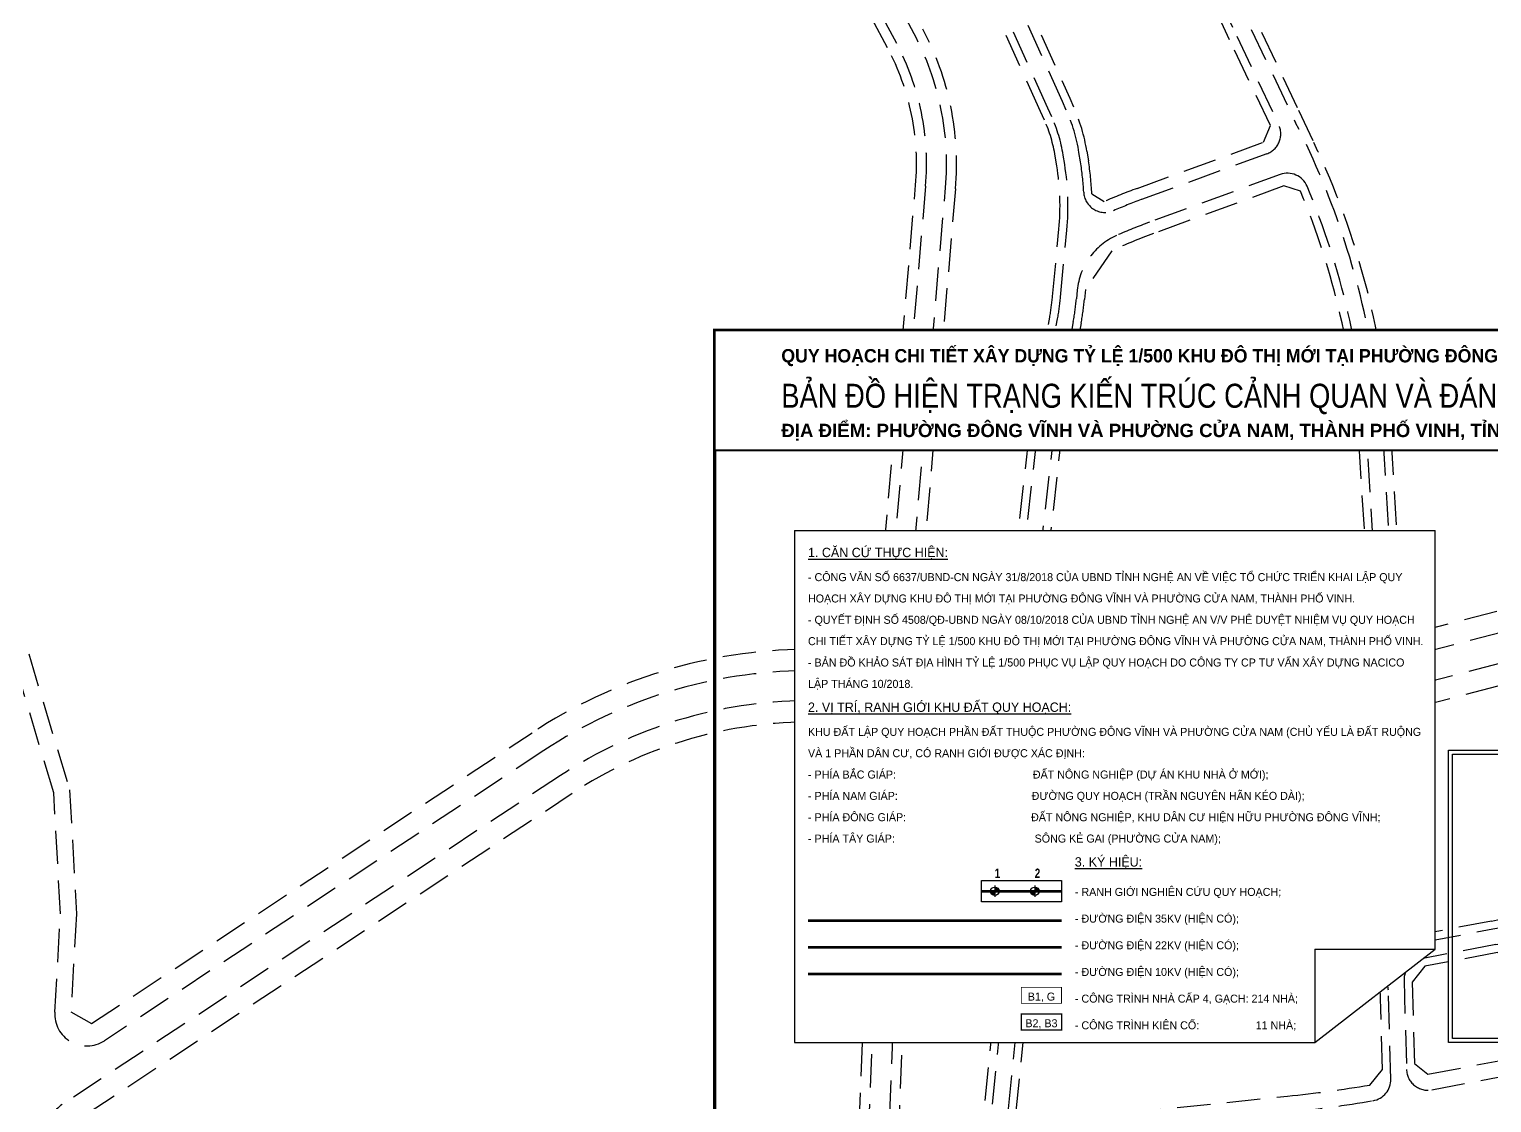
# Model space of a CAD drawing. Header units: metres. Extents: x 566631 to 571261, y 2062953 to 2068466.
# Drawn here: x 567717 to 568265, y 2066352 to 2066754 of the extents above; entities that cross this region are included whole.
import ezdxf
from ezdxf.enums import TextEntityAlignment as Align

# ---------------------------------------------------------------- set-up
doc = ezdxf.new("R2010")
doc.units = ezdxf.units.M
doc.linetypes.add('HIDDEN', pattern=[0.375, 0.25, -0.125])
for name, color, linetype in [('ct-gach', 31, 'CONTINUOUS'), ('ct-kienco', 31, 'CONTINUOUS'), ('DienHT', 1, 'CONTINUOUS'), ('ghi_chu', 7, 'CONTINUOUS'), ('Khung ban ve', 7, 'CONTINUOUS'), ('KTEN', 7, 'CONTINUOUS'), ('LogDg phu', 7, 'CONTINUOUS'), ('QH', 7, 'CONTINUOUS'), ('RANHGIOI', 2, 'HIDDEN'), ('ViaHeSphu', 32, 'CONTINUOUS')]:
    doc.layers.add(name, color=color, linetype=linetype)
doc.layers.add('t', color=7, linetype='CONTINUOUS', lineweight=25)
doc.styles.add('ARIALB', font='VHARIALB.TTF', dxfattribs={"width": 0.75})
doc.styles.add('avantH', font='VHAVAN.TTF', dxfattribs={"height": 10})
doc.styles.add('VnBlackH', font='VHBLACK.TTF')
doc.linetypes.add('DIEN10KV', pattern='A,12.7,-5.08,["10KV",Standard,S=2.54,R=0,X=-2.54,Y=-1.27],-9.08', length=26.86)
doc.linetypes.add('DIEN22KV', pattern='A,12.7,-5.08,["22KV",Standard,S=2.54,R=0,X=-2.54,Y=-1.27],-9.08', length=26.86)
doc.linetypes.add('DIEN35KV', pattern='A,12.7,-5.08,["35KV",Standard,S=2.54,R=0,X=-2.54,Y=-1.27],-9.08', length=26.86)

# ---------------------------------------------------------------- blocks, each defined once
blk = doc.blocks.new('text tieu de')
at = {"color": 5}
blk.add_wipeout([(0, 0), (572.79, 0), (572.79, -45), (0, -45)], dxfattribs=at).dxf.layer = 'KTEN'
at = {"layer": 'KTEN', "const_width": 0.75, "flags": 128}
blk.add_lwpolyline([(0, 0), (572.79, 0), (572.79, -45), (0, -45)], close=True, dxfattribs=at)
at = {"layer": 'KTEN', "linetype": 'Continuous', "ltscale": 15, "style": 'ARIALB', "width": 0.95}
blk.add_text('quy ho¹ch chi tiÕt x©y dùng tû lÖ 1/500 khu ®« thÞ míi t¹i ph\xadêng ®«ng vÜnh vµ ph\xadêng cöa nam, thµnh phè vinh, tØnh nghÖ an', height=5, rotation=360, dxfattribs=at).set_placement((25, -12))
at = {"layer": 'KTEN', "linetype": 'Continuous', "ltscale": 15, "style": 'ARIALB'}
blk.add_text('®Þa ®iÓm: ph\xadêng ®«ng vÜnh vµ ph\xadêng cöa nam, thµnh phè vinh, tØnh nghÖ an', height=5, rotation=360, dxfattribs=at).set_placement((25, -40))
at = {"layer": 'KTEN', "color": 5, "style": 'VnBlackH'}
blk.add_attdef('BD', (25, -29), '', height=9, dxfattribs=at)
blk = doc.blocks.new('moc')
at = {"layer": 'QH', "linetype": 'Continuous'}
h = blk.add_hatch(color=7, dxfattribs=at)
h.paths.add_polyline_path([(0, 0), (0.53, 0, 0.414214), (0, 0.53)])
h.paths.add_polyline_path([(-0.53, 0, 0.414214), (0, -0.53), (0, 0)])
for p, q in [((0, 0.71), (0, -0.71)), ((-0.71, 0), (0.71, 0))]:
    blk.add_line(p, q, dxfattribs=at)
blk.add_circle((0, 0), 0.529, dxfattribs=at)
blk = doc.blocks.new('ghi_Eu1')
at = {"color": 32}
blk.add_wipeout([(0, 0), (240, 0), (240, -157.01), (195, -192.01), (0, -192.01)], dxfattribs=at).dxf.layer = 'ghi_chu'
at = {"layer": 'ct-gach', "const_width": 0.3}
blk.add_lwpolyline([(84.95, -171.25), (100.03, -171.25), (100.03, -177.25), (84.95, -177.25)], close=True, dxfattribs=at)
at = {"layer": 'ct-kienco', "const_width": 0.5}
blk.add_lwpolyline([(84.95, -181.25), (100.03, -181.25), (100.03, -187.25), (84.95, -187.25)], close=True, dxfattribs=at)
at = {"layer": 'DienHT', "linetype": 'DIEN35KV', "const_width": 1}
blk.add_lwpolyline([(5, -146.25), (100.03, -146.25)], dxfattribs=at)
at = {"layer": 'DienHT', "linetype": 'DIEN22KV', "const_width": 1}
blk.add_lwpolyline([(5, -156.25), (100.03, -156.25)], dxfattribs=at)
at = {"layer": 'DienHT', "linetype": 'DIEN10KV', "const_width": 1}
blk.add_lwpolyline([(5, -166.25), (100.03, -166.25)], dxfattribs=at)
at = {"layer": 'ghi_chu'}
for p, q in [((0, 0), (0, -192.01)), ((0, 0), (240, 0)), ((195, -157.01), (240, -157.01)), ((195, -157.01), (195, -192.01))]:
    blk.add_line(p, q, dxfattribs=at)
blk.add_lwpolyline([(0, -192.01), (195, -192.01), (240, -157.01), (240, 0)], dxfattribs=at)
at = {"layer": 'ghi_chu', "ltscale": 4}
blk.add_lwpolyline([(70.03, -131.25), (100.03, -131.25), (100.03, -139.25), (70.03, -139.25)], close=True, dxfattribs=at)
at = {"layer": 'RANHGIOI', "color": 1, "ltscale": 9, "const_width": 1}
blk.add_lwpolyline([(70.03, -135.25), (100.03, -135.25)], dxfattribs=at)
at = {"layer": 'QH', "xscale": 3, "yscale": 3, "zscale": 3}
for p in [(75.03, -135.25), (90.03, -135.25)]:
    blk.add_blockref('moc', p, dxfattribs=at)
at = {"layer": 'ghi_chu', "lineweight": -2, "style": 'avantH'}
for s, height, p in [('%%U1. c¨n cø thùc hiÖn:', 3.5, (5, -10)), ('- c«ng v¨n sè 6637/UBND-CN ngµy 31/8/2018 cña ubnd tØnh nghÖ an vÒ viÖc tæ chøc triÓn khai lËp quy', 3, (5, -19)), ('ho¹ch x©y dùng khu ®« thÞ míi t¹i ph\xadêng ®«ng vÜnh vµ ph\xadêng cöa nam, thµnh phè vinh.', 3, (5, -27)), ('- quyÕt ®Þnh sè 4508/q®-ubnd ngµy 08/10/2018 cña ubnd tØnh nghÖ an v/v phª duyÖt nhiÖm vô quy ho¹ch', 3, (5, -35)), ('chi tiÕt x©y dùng tû lÖ 1/500 khu ®« thÞ míi t¹i ph\xadêng ®«ng vÜnh vµ ph\xadêng cöa nam, thµnh phè vinh.', 3, (5, -43)), ('- b¶n ®å kh¶o s¸t ®Þa h×nh tû lÖ 1/500 phôc vô lËp quy ho¹ch do C¤NG TY cp t\xad vÊn x©y dùng nacico', 3, (5, -51)), ('lËp th¸ng 10/2018.', 3, (5, -59)), ('lËp th¸ng 10/2018.', 3, (5, -59)), ('%%U2. vÞ trÝ, ranh giíi khu ®Êt quy ho¹ch:', 3.5, (5, -68)), ('khu ®Êt lËp quy ho¹ch phÇn ®Êt thuéc ph\xadêng ®«ng vÜnh vµ ph\xadêng cöa nam (chñ yÕu lµ ®Êt ruéng', 3, (5, -77)), ('vµ 1 phÇn d©n c\xad, cã ranh giíi ®\xadîc x¸c ®Þnh:', 3, (5, -85)), ('- phÝa b¾c gi¸p:                                              ®Êt n«ng nghiÖp (dù ¸n khu nhµ ë míi);', 3, (5, -93)), ('- phÝa nam gi¸p:                                             ®\xadêng quy ho¹ch (trÇn nguyªn h·n kÐo dµi);', 3, (5, -101)), ('- phÝa ®«ng gi¸p:                                          ®Êt n«ng nghiÖp, khu d©n c\xad hiÖn h÷u ph\xadêng ®«ng vÜnh;', 3, (5, -109)), ('- phÝa t©y gi¸p:                                               s«ng kÎ gai (ph\xadêng cöa nam);', 3, (5, -117)), ('%%U3. ký hiÖu:', 3.5, (105, -126)), ('- ranh giíi nghiªn cøu quy ho¹ch;', 3, (105.03, -137.01)), ('- ®\xadêng ®iÖn 35kv (hiÖn cã);', 3, (105.03, -147.01)), ('- ®\xadêng ®iÖn 22kv (hiÖn cã);', 3, (105.03, -157.01)), ('- ®\xadêng ®iÖn 10kv (hiÖn cã);', 3, (105.03, -167.01)), ('- c«ng tr×nh nhµ cÊp 4, g¹ch: 214 nhµ;', 3, (105.03, -177.01)), ('- c«ng tr×nh kiªn cè:                   11 nhµ;', 3, (105.03, -187.01))]:
    blk.add_text(s, height=height, dxfattribs=at).set_placement(p)
for s, p in [('b1, g', (92.49, -176.25)), ('b2, b3', (92.49, -186.25))]:
    blk.add_text(s, height=3, dxfattribs=at).set_placement(p, align=Align.CENTER)
at = {"layer": 'QH', "style": 'ARIALB', "width": 0.75}
for s, p in [('1', (74.99, -130.25)), ('2', (89.99, -130.25))]:
    blk.add_text(s, height=3.5, dxfattribs=at).set_placement(p)

msp = doc.modelspace()

# ---------------------------------------------------------------- linework, layer by layer
at = {"layer": 'Khung ban ve', "const_width": 1.2}
msp.add_lwpolyline([(567973.93, 2066641.11), (569223.93, 2066641.11), (569223.93, 2065831.11), (567973.93, 2065831.11)], close=True, dxfattribs=at)
at = {"layer": 'LogDg phu', "linetype": 'HIDDEN', "ltscale": 50}
for points in [[(568058.56, 2066513.9), (568075.87, 2066514.03, 0.402651), (568087.77, 2066525.64), (568088.09, 2066535.56, -0.019867), (568089.25, 2066551.64), (568095.35, 2066605.97), (568102.46, 2066645.49, 0.020896), (568103.56, 2066653.52), (568105.94, 2066678.73, 0.063567), (568105.14, 2066703.28), (568104.57, 2066706.84, 0.066115), (568100.26, 2066721.22), (568098.81, 2066724.42), (568049.55, 2066833.66, -0.027141), (568043.56, 2066849.14), (568038.28, 2066865.34, 0.043213), (568028.37, 2066888.68), (568002.95, 2066936.59, 0.063727), (567981.41, 2066967.07), (567955.63, 2066995.17), (567940.23, 2067010.07), (567694.07, 2067248.26, -0.078548)], [(568058.67, 2066513.9, -0.428088), (568046.59, 2066526.38), (568047.14, 2066540.13), (568060.48, 2066694.57, 0.144976), (568048.67, 2066752.3), (567963.61, 2066911.89, 0.056428), (567950.38, 2066931.12), (567885.38, 2067005.96), (567879.72, 2067001.04), (567944.72, 2066926.2, -0.056428), (567956.99, 2066908.36), (568042.06, 2066748.77, -0.144976), (568053.01, 2066695.21), (568039.65, 2066540.6), (568039.04, 2066525.19, -0.400474), (568027.14, 2066513.67), (568008.18, 2066513.53, 0.145085), (567909.96, 2066483.63), (567745.22, 2066374.83, -0.617651), (567726.63, 2066385.55), (567728.79, 2066422.36), (567726.22, 2066467.78), (567711.21, 2066517.87)], [(568175.08, 2066753.93), (568191.67, 2066718.98, -0.079295), (568221.35, 2066627.4, -0.023701), (568224.46, 2066599.21), (568228.92, 2066527.51, 0.471591), (568238.91, 2066520.26), (568356.07, 2066550.68, 0.419644), (568361.76, 2066560.57), (568333.35, 2066662.24), (568311.7, 2066739.7), (568232.72, 2066945.89, 0.38707), (568223.09, 2066950.73), (568126.34, 2066923.72, 0.007279), (568118.27, 2066921.34, 0.400928), (568112.91, 2066911.67, 0.027696), (568116.19, 2066901.45), (568159.2, 2066789.43, 0.019084), (568168.13, 2066768.6), (568175.08, 2066753.93)], [(568169.66, 2066751.36), (568185.37, 2066718.25, -0.441644), (568180.88, 2066707.31), (568133.81, 2066690.12, 0.013707), (568123.39, 2066685.99, -0.522685), (568112.25, 2066692.94, 0.027578), (568111.07, 2066704.24), (568110.49, 2066707.8, 0.066115), (568105.73, 2066723.68), (568104.28, 2066726.89), (568055.02, 2066836.12, -0.027141), (568049.27, 2066851), (568043.98, 2066867.2, 0.026785), (568038.08, 2066882.48, -0.432009), (568042.55, 2066893.24), (568097.01, 2066913.85, -0.440701), (568107.54, 2066908.52, 0.023586), (568110.59, 2066899.3), (568153.6, 2066787.28, 0.019084), (568162.71, 2066766.02), (568169.66, 2066751.36)], [(568390.42, 2066458.03), (568369.1, 2066534.33, 0.408804), (568359.38, 2066539.92), (568235.5, 2066507.75, 0.349317), (568229.52, 2066499.79), (568231.72, 2066419.74, 0.461916), (568241.2, 2066412.1), (568265.64, 2066416.74, 0.020567), (568300.81, 2066424.92), (568384.85, 2066448.17, 0.415004), (568390.42, 2066458.03)], [(568076.18, 2066332.35), (568081.34, 2066383.07, 0.031155), (568083.73, 2066407.48), (568086.42, 2066483.8), (568086.63, 2066490.38, 0.425871), (568074.55, 2066502.76), (568057.09, 2066502.64, 0.400474), (568045.19, 2066491.11)], [(568045.19, 2066491.11), (568036.12, 2066263.34, 0.144979)], [(568217.02, 2066401.43, -0.018632), (568184.19, 2066396.8), (568094.24, 2066387.53, 0.355613), (568087.1, 2066380.39), (568083.69, 2066346.86, 0.475348), (568092.47, 2066338.09), (568189.21, 2066348.06, 0.016072), (568220.68, 2066352.33, 0.37392), (568227.34, 2066360.44), (568226.43, 2066393.77, 0.458783), (568217.02, 2066401.43)]]:
    msp.add_lwpolyline(points, format="xyb", dxfattribs=at)
for points in [[(568223.1, 2066524.34), (568218.47, 2066598.84, 0.083811), (568195.99, 2066695.12, 0.400678), (568185.86, 2066699.55), (568136.9, 2066681.66, 0.01701), (568124.57, 2066676.68, 0.270906), (568109.84, 2066656.19), (568109.53, 2066652.96, -0.020896), (568108.36, 2066644.43), (568101.29, 2066605.1), (568095.22, 2066550.97, 0.019867), (568094.09, 2066535.36), (568093.8, 2066526.5, 0.425871), (568105.89, 2066514.11), (568192.18, 2066514.75, 0.020104), (568215.82, 2066515.87, 0.406732)], [(568214.95, 2066504.51, -0.018578), (568192.27, 2066503.5), (568104.59, 2066502.85, 0.401789), (568092.69, 2066491.28), (568089.73, 2066407.27, -0.005984), (568089.5, 2066402.42, 0.462462), (568098.3, 2066393.98), (568183.58, 2066402.77, 0.020559), (568219.29, 2066407.94, 0.368816), (568225.81, 2066416.03), (568223.6, 2066496.75, 0.430174)], [(568397.72, 2066394.66, 0.415004), (568404.68, 2066406.99), (568396.34, 2066436.84, 0.413423), (568386.5, 2066442.4), (568302.41, 2066419.14, -0.020567), (568266.76, 2066410.84), (568238.83, 2066405.54, 0.368067), (568232.33, 2066397.46), (568233.25, 2066364.05, 0.461916), (568242.73, 2066356.41), (568275.9, 2066362.7, 0.020567), (568315.47, 2066371.91)]]:
    msp.add_lwpolyline(points, format="xyb", close=True, dxfattribs=at)
at = {"layer": 'LogDg phu', "linetype": 'HIDDEN', "ltscale": 50, "elevation": 0}
msp.add_lwpolyline([(567725.94, 2066080.34), (568049.52, 2066165.77, 0.498191), (568056.78, 2066183.5), (568043.1, 2066206.51, -0.144979), (568028.63, 2066263.64), (568037.64, 2066489.93, 0.428088), (568025.56, 2066502.4), (568008.26, 2066502.28, 0.145085), (567916.16, 2066474.24), (567729.41, 2066350.9, 0.236335), (567724.04, 2066341.6), (567719.9, 2066271.24), (567716.61, 2066207.61), (567713.4, 2066142.94), (567710.89, 2066092.54, 0.507518)], format="xyb", close=True, dxfattribs=at)
at = {"layer": 't', "color": 32}
msp.add_lwpolyline([(568248.93, 2066483.79), (568394.17, 2066483.79), (568394.17, 2066374.1), (568248.93, 2066374.1)], close=True, dxfattribs=at)
at = {"layer": 't'}
msp.add_lwpolyline([(568250.43, 2066482.29), (568392.67, 2066482.29), (568392.67, 2066375.6), (568250.43, 2066375.6)], close=True, dxfattribs=at)
at = {"layer": 'ViaHeSphu', "linetype": 'HIDDEN', "ltscale": 50}
for points in [[(568192.77, 2066723.64), (568198.51, 2066711.54, -0.095479), (568227.45, 2066599.4), (568231.66, 2066531.72), (568236.81, 2066527.98), (568351.15, 2066557.67), (568354.65, 2066563.74), (568327.55, 2066660.7), (568306.1, 2066737.45, 0.027573), (568302.42, 2066747.15), (568266.98, 2066839.68), (568227.53, 2066942.65), (568220.93, 2066945.97), (568127.42, 2066919.86, 0.00706), (568119.7, 2066917.59), (568116.14, 2066911.22, 0.024343), (568118.99, 2066902.53), (568162, 2066790.5, 0.019084), (568170.84, 2066769.88), (568192.77, 2066723.64)], [(567716.87, 2066519.88), (567732.17, 2066468.83), (567734.8, 2066422.35), (567732.65, 2066385.71), (567740.41, 2066381.24), (567905.55, 2066490.3, -0.145085), (568008.12, 2066521.53), (568027.15, 2066521.67), (568035.47, 2066529.72), (568035.91, 2066540.84), (568049.27, 2066695.54, 0.144976), (568038.75, 2066747.01), (567953.68, 2066906.59, 0.056428)], [(568166.95, 2066750.07), (568160, 2066764.74, -0.019084), (568150.8, 2066786.2), (568107.79, 2066898.22, -0.022346), (568104.8, 2066907.21), (568098.87, 2066910.28), (568043.67, 2066889.39), (568041.1, 2066883.08, -0.025684), (568046.84, 2066868.13), (568052.12, 2066851.92, 0.027141), (568057.76, 2066837.36), (568107.02, 2066728.12), (568108.46, 2066724.92, -0.066115), (568113.46, 2066708.27), (568114.03, 2066704.71, -0.0294), (568115.28, 2066692.32), (568119.93, 2066689.39, -0.015914), (568132.27, 2066694.35), (568179.67, 2066711.66), (568182.22, 2066717.89), (568166.95, 2066750.07)], [(568051.98, 2066754.06, -0.144976), (568064.22, 2066694.24), (568050.88, 2066539.89), (568050.48, 2066529.83), (568058.16, 2066521.9), (568077.66, 2066522.04), (568084.88, 2066529.09), (568085.1, 2066535.65, -0.019867), (568086.27, 2066551.97), (568092.38, 2066606.4), (568099.51, 2066646.02, 0.020896), (568100.57, 2066653.81), (568102.96, 2066679.01, 0.063567), (568102.18, 2066702.81), (568101.61, 2066706.37, 0.066115), (568097.52, 2066719.98), (568096.08, 2066723.19), (568046.82, 2066832.42, -0.027141)], [(568083.55, 2066487.84), (568083.42, 2066483.9), (568080.73, 2066407.59, -0.031267), (568078.37, 2066383.46), (568073.2, 2066332.74)]]:
    msp.add_lwpolyline(points, format="xyb", dxfattribs=at)
for points in [[(568096.99, 2066529.05), (568104.06, 2066522.1), (568192.12, 2066522.75, 0.020107), (568215.12, 2066523.84), (568219.79, 2066529.31), (568215.47, 2066598.65, 0.083148), (568193.52, 2066693.25), (568187.24, 2066695.26), (568138.45, 2066677.44, 0.022258), (568122.76, 2066670.9), (568112.88, 2066656.46), (568112.52, 2066652.67, -0.020896), (568111.32, 2066643.9), (568104.26, 2066604.67), (568098.2, 2066550.64, 0.027886)], [(568358.49, 2066531.42), (568364.67, 2066527.86), (568370.75, 2066506.13), (568384.64, 2066456.41), (568381.17, 2066450.26), (568300.01, 2066427.81, -0.020567), (568265.09, 2066419.69), (568239.79, 2066414.89), (568234.74, 2066418.95), (568232.68, 2066493.72), (568237.39, 2066499.98)], [(568220.73, 2066491.98), (568215.61, 2066496.53, -0.018585), (568192.33, 2066495.5), (568102.82, 2066494.84), (568095.57, 2066487.79), (568092.73, 2066407.16, -0.007073), (568092.44, 2066401.34), (568097.03, 2066396.87), (568183.27, 2066405.76, 0.020141), (568218.02, 2066410.76), (568222.8, 2066416.7)], [(567717.08, 2066096.13), (567719.39, 2066142.64), (567722.6, 2066207.3), (567725.89, 2066270.91), (567729.48, 2066331.77), (567738.41, 2066347.26), (567920.57, 2066467.57, -0.145085), (568008.32, 2066494.28), (568026.06, 2066494.41), (568033.74, 2066486.47), (568024.88, 2066263.79, 0.144979), (568039.88, 2066204.6), (568052.79, 2066182.86), (568049.15, 2066173.94), (567726.25, 2066088.7)], [(568241.23, 2066362.23), (568274.78, 2066368.6, 0.020567), (568313.87, 2066377.7), (568395.16, 2066400.18), (568398.64, 2066406.33), (568390.56, 2066435.22), (568384.4, 2066438.7), (568303.2, 2066416.25, -0.020567), (568267.32, 2066407.9), (568240.12, 2066402.73), (568235.35, 2066396.8), (568236.18, 2066366.3)], [(568218.35, 2066398.62, -0.019088), (568184.5, 2066393.82), (568095.47, 2066384.64), (568089.99, 2066379.16), (568086.87, 2066348.47), (568091.33, 2066344.01), (568188.6, 2066354.03, 0.015955), (568219.45, 2066358.21), (568224.24, 2066364.06), (568223.4, 2066394.54)]]:
    msp.add_lwpolyline(points, format="xyb", close=True, dxfattribs=at)
msp.add_lwpolyline([(568039.87, 2066263.19), (568048.76, 2066486.58), (568057.08, 2066494.64), (568076.78, 2066494.78), (568083.55, 2066487.84)], dxfattribs=at)

# ---------------------------------------------------------------- next in the draw order: block references
at = {"layer": 'ghi_chu'}
msp.add_blockref('ghi_Eu1', (568003.93, 2066566.11), dxfattribs=at)
at = {"layer": 'KTEN'}
ref = msp.add_blockref('text tieu de', (567973.93, 2066641.11), dxfattribs=at)
ref.add_attrib('BD', 'b¶n ®å hiÖn tr¹ng kiÕn tróc c¶nh quan vµ ®¸nh gi¸ ®Êt x©y dùng', (567998.93, 2066612.11), dxfattribs={"color": 5, "height": 9, "style": 'VnBlackH', "width": 0.85})

doc.saveas('drawing.dxf')
